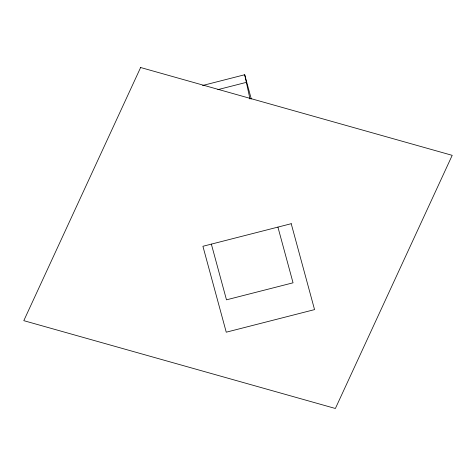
<?xml version="1.0" encoding="UTF-8"?>
<svg xmlns="http://www.w3.org/2000/svg" width="476" height="476" viewBox="0 0 476 476"><rect width="100%" height="100%" fill="white"/><g stroke="black" fill="none" stroke-linecap="round" stroke-linejoin="round"><path stroke-width="0.71" d="M202.597 85.501L244.7 74.738L251.292 99.02M217.818 89.655L246.36 82.354M277.919 227.106L293.049 282.809L226.487 299.826L211.356 244.123M244.7 74.738L249.995 99.038M140.622 67.515L23.8 320.663L335.378 408.485L452.2 155.343L140.622 67.515M291.217 223.702L202.913 246.282L226.249 332.194L314.553 309.614L291.217 223.702"/></g></svg>
